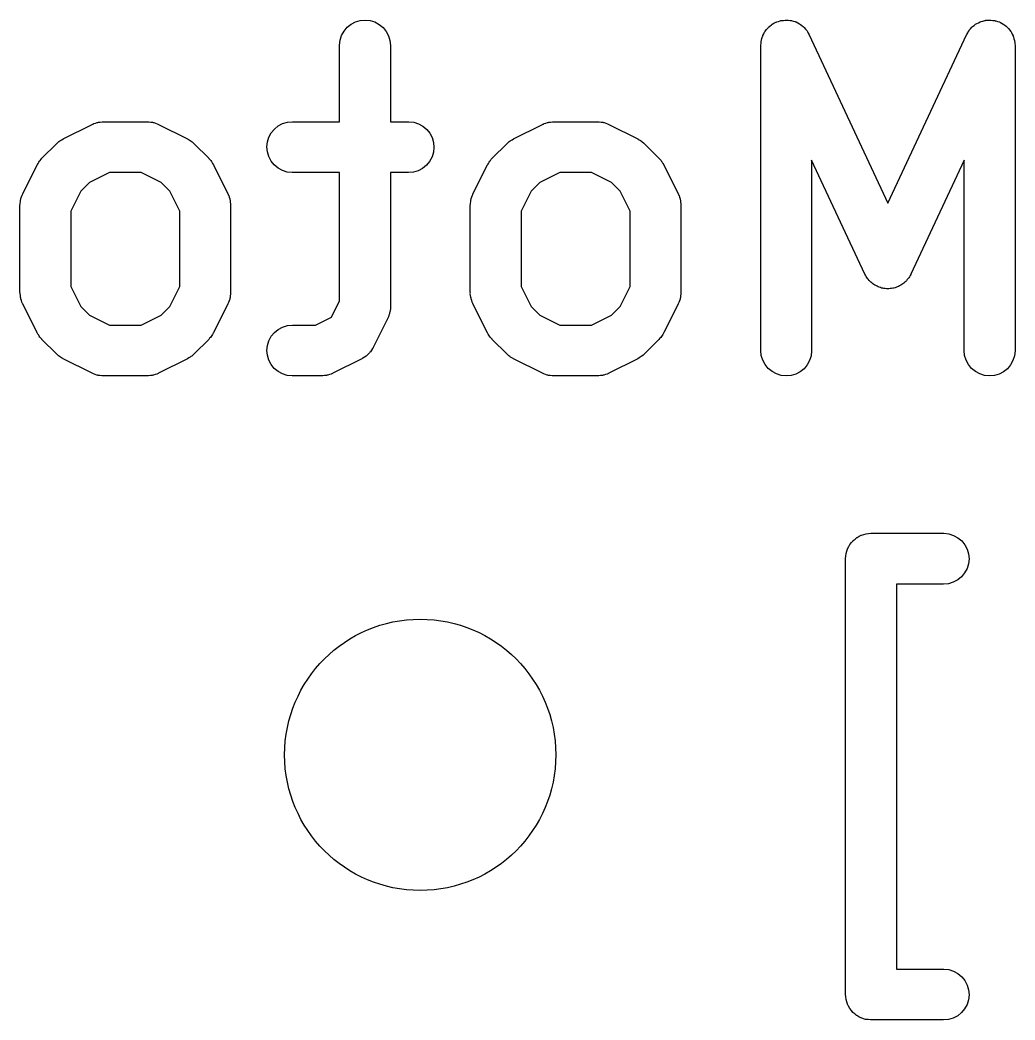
# Model space of a CAD drawing. Extents: x 4.93 to 6.76, y -5.59 to -2.93.
# Drawn here: x 5.85 to 5.9656, y -3.6332 to -3.517 of the extents above; entities that cross this region are included whole.
import ezdxf

# ---------------------------------------------------------------- set-up
doc = ezdxf.new("R2010")
doc.units = 0
doc.header["$MEASUREMENT"] = 0
doc.layers.add('BLACK', color=7, linetype='CONTINUOUS')

msp = doc.modelspace()

# ---------------------------------------------------------------- linework, layer by layer
at = {"layer": 'BLACK', "linetype": 'CONTINUOUS'}
for p, q in [((5.88949, -3.51707), (5.89007, -3.51701)), ((5.89007, -3.51701), (5.89064, -3.51707)), ((5.93864, -3.51705), (5.93886, -3.51702)), ((5.93886, -3.51702), (5.93893, -3.51702)), ((5.93893, -3.51702), (5.939, -3.51701)), ((5.939, -3.51701), (5.93922, -3.51704)), ((5.9624, -3.51703), (5.96262, -3.51701)), ((5.96262, -3.51701), (5.96269, -3.51702)), ((5.96269, -3.51702), (5.96275, -3.51702)), ((5.96275, -3.51702), (5.96297, -3.51705)), ((5.88761, -3.5183), (5.88798, -3.51786)), ((5.88798, -3.51786), (5.88843, -3.5175)), ((5.88843, -3.5175), (5.88894, -3.51723)), ((5.88894, -3.51723), (5.88949, -3.51707)), ((5.89064, -3.51707), (5.89119, -3.51724)), ((5.89119, -3.51724), (5.8917, -3.51752)), ((5.8917, -3.51752), (5.89214, -3.51789)), ((5.89214, -3.51789), (5.8925, -3.51833)), ((5.93654, -3.5183), (5.93668, -3.51813)), ((5.93668, -3.51813), (5.93682, -3.51795)), ((5.93682, -3.51795), (5.93687, -3.51791)), ((5.93687, -3.51791), (5.93691, -3.51786)), ((5.93691, -3.51786), (5.93708, -3.51772)), ((5.93708, -3.51772), (5.93725, -3.51757)), ((5.93725, -3.51757), (5.93731, -3.51754)), ((5.93731, -3.51754), (5.93736, -3.5175)), ((5.93736, -3.5175), (5.93755, -3.51739)), ((5.93755, -3.51739), (5.93775, -3.51728)), ((5.93775, -3.51728), (5.93781, -3.51726)), ((5.93781, -3.51726), (5.93787, -3.51723)), ((5.93787, -3.51723), (5.93808, -3.51717)), ((5.93808, -3.51717), (5.93829, -3.51709)), ((5.93829, -3.51709), (5.93836, -3.51708)), ((5.93836, -3.51708), (5.93842, -3.51707)), ((5.93842, -3.51707), (5.93864, -3.51705)), ((5.93922, -3.51704), (5.93944, -3.51705)), ((5.93944, -3.51705), (5.9395, -3.51707)), ((5.9395, -3.51707), (5.93957, -3.51707)), ((5.93957, -3.51707), (5.93978, -3.51714)), ((5.93978, -3.51714), (5.94, -3.51719)), ((5.94, -3.51719), (5.94006, -3.51722)), ((5.94006, -3.51722), (5.94012, -3.51724)), ((5.94012, -3.51724), (5.94032, -3.51735)), ((5.94032, -3.51735), (5.94051, -3.51745)), ((5.94051, -3.51745), (5.94057, -3.51749)), ((5.94057, -3.51749), (5.94063, -3.51752)), ((5.94063, -3.51752), (5.9408, -3.51766)), ((5.9408, -3.51766), (5.94097, -3.51779)), ((5.94097, -3.51779), (5.94102, -3.51784)), ((5.94102, -3.51784), (5.94107, -3.51789)), ((5.94107, -3.51789), (5.94121, -3.51806)), ((5.94121, -3.51806), (5.94136, -3.51822)), ((5.96024, -3.51819), (5.96039, -3.51803)), ((5.96039, -3.51803), (5.96053, -3.51786)), ((5.96053, -3.51786), (5.96059, -3.51781)), ((5.96059, -3.51781), (5.96063, -3.51776)), ((5.96063, -3.51776), (5.96081, -3.51763)), ((5.96081, -3.51763), (5.96098, -3.5175)), ((5.96098, -3.5175), (5.96104, -3.51746)), ((5.96104, -3.51746), (5.9611, -3.51742)), ((5.9611, -3.51742), (5.9613, -3.51733)), ((5.9613, -3.51733), (5.96149, -3.51723)), ((5.96149, -3.51723), (5.96156, -3.51721)), ((5.96156, -3.51721), (5.96162, -3.51718)), ((5.96162, -3.51718), (5.96183, -3.51713)), ((5.96183, -3.51713), (5.96205, -3.51707)), ((5.96205, -3.51707), (5.96211, -3.51706)), ((5.96211, -3.51706), (5.96218, -3.51704)), ((5.96218, -3.51704), (5.9624, -3.51703)), ((5.96297, -3.51705), (5.96319, -3.51707)), ((5.96319, -3.51707), (5.96326, -3.51709)), ((5.96326, -3.51709), (5.96332, -3.5171)), ((5.96332, -3.5171), (5.96353, -3.51718)), ((5.96353, -3.51718), (5.96374, -3.51724)), ((5.96374, -3.51724), (5.9638, -3.51728)), ((5.9638, -3.51728), (5.96387, -3.5173)), ((5.96387, -3.5173), (5.96406, -3.51741)), ((5.96406, -3.51741), (5.96425, -3.51752)), ((5.96425, -3.51752), (5.9643, -3.51756)), ((5.9643, -3.51756), (5.96436, -3.5176)), ((5.96436, -3.5176), (5.96452, -3.51774)), ((5.96452, -3.51774), (5.96469, -3.51789)), ((5.96469, -3.51789), (5.96474, -3.51794)), ((5.96474, -3.51794), (5.96479, -3.51798)), ((5.96479, -3.51798), (5.96492, -3.51816)), ((5.96492, -3.51816), (5.96506, -3.51833)), ((5.88716, -3.51935), (5.88733, -3.5188)), ((5.88733, -3.5188), (5.88761, -3.5183)), ((5.8925, -3.51833), (5.89277, -3.51884)), ((5.89277, -3.51884), (5.89294, -3.51939)), ((5.93609, -3.51935), (5.93615, -3.51914)), ((5.93615, -3.51914), (5.93621, -3.51893)), ((5.93621, -3.51893), (5.93624, -3.51887)), ((5.93624, -3.51887), (5.93626, -3.5188)), ((5.93626, -3.5188), (5.93637, -3.51861)), ((5.93637, -3.51861), (5.93647, -3.51841)), ((5.93647, -3.51841), (5.93651, -3.51836)), ((5.93651, -3.51836), (5.93654, -3.5183)), ((5.94136, -3.51822), (5.94139, -3.51828)), ((5.94139, -3.51828), (5.94144, -3.51833)), ((5.94144, -3.51833), (5.94154, -3.51853)), ((5.94154, -3.51853), (5.94165, -3.51872)), ((5.94165, -3.51872), (5.95079, -3.53829)), ((5.95079, -3.53829), (5.95992, -3.51872)), ((5.95992, -3.51872), (5.95994, -3.51868)), ((5.95994, -3.51868), (5.96006, -3.51849)), ((5.96006, -3.51849), (5.96016, -3.5183)), ((5.96016, -3.5183), (5.96021, -3.51825)), ((5.96021, -3.51825), (5.96024, -3.51819)), ((5.96506, -3.51833), (5.96509, -3.51839)), ((5.96509, -3.51839), (5.96513, -3.51845)), ((5.96513, -3.51845), (5.96522, -3.51865)), ((5.96522, -3.51865), (5.96533, -3.51884)), ((5.96533, -3.51884), (5.96535, -3.51891)), ((5.96535, -3.51891), (5.96538, -3.51897)), ((5.96538, -3.51897), (5.96543, -3.51918)), ((5.96543, -3.51918), (5.96549, -3.51939)), ((5.88709, -3.51992), (5.88716, -3.51935)), ((5.88709, -3.51997), (5.88709, -3.51992)), ((5.88709, -3.52882), (5.88709, -3.51997)), ((5.89294, -3.51939), (5.893, -3.51997)), ((5.893, -3.51997), (5.893, -3.52882)), ((5.93602, -3.51992), (5.93605, -3.51971)), ((5.93602, -3.51997), (5.93602, -3.51992)), ((5.93602, -3.5554), (5.93602, -3.51997)), ((5.93605, -3.51971), (5.93606, -3.51948)), ((5.93606, -3.51948), (5.93608, -3.51942)), ((5.93608, -3.51942), (5.93609, -3.51935)), ((5.96549, -3.51939), (5.9655, -3.51946)), ((5.9655, -3.51946), (5.96552, -3.51953)), ((5.96552, -3.51953), (5.96553, -3.51975)), ((5.96553, -3.51975), (5.96555, -3.51997)), ((5.96555, -3.51997), (5.96555, -3.5554)), ((5.85498, -3.53082), (5.85835, -3.52914)), ((5.85835, -3.52914), (5.85839, -3.52912)), ((5.85839, -3.52912), (5.85847, -3.52909)), ((5.85847, -3.52909), (5.85855, -3.52905)), ((5.85855, -3.52905), (5.85874, -3.52899)), ((5.85874, -3.52899), (5.85893, -3.52892)), ((5.85893, -3.52892), (5.85902, -3.52891)), ((5.85902, -3.52891), (5.8591, -3.52888)), ((5.8591, -3.52888), (5.8593, -3.52886)), ((5.8593, -3.52886), (5.8595, -3.52883)), ((5.8595, -3.52883), (5.85959, -3.52883)), ((5.85959, -3.52883), (5.85967, -3.52882)), ((5.85967, -3.52882), (5.86474, -3.52882)), ((5.86474, -3.52882), (5.86478, -3.52882)), ((5.86478, -3.52882), (5.86486, -3.52883)), ((5.86486, -3.52883), (5.86495, -3.52883)), ((5.86495, -3.52883), (5.86515, -3.52887)), ((5.86515, -3.52887), (5.86535, -3.52889)), ((5.86535, -3.52889), (5.86543, -3.52892)), ((5.86543, -3.52892), (5.86552, -3.52893)), ((5.86552, -3.52893), (5.86571, -3.529)), ((5.86571, -3.529), (5.8659, -3.52906)), ((5.8659, -3.52906), (5.86597, -3.52911)), ((5.86597, -3.52911), (5.86606, -3.52914)), ((5.86606, -3.52914), (5.86943, -3.53082)), ((5.87916, -3.53013), (5.87953, -3.52968)), ((5.87953, -3.52968), (5.87997, -3.52932)), ((5.87997, -3.52932), (5.88048, -3.52905)), ((5.88048, -3.52905), (5.88103, -3.52888)), ((5.88103, -3.52888), (5.88161, -3.52882)), ((5.88161, -3.52882), (5.88709, -3.52882)), ((5.893, -3.52882), (5.89511, -3.52882)), ((5.89511, -3.52882), (5.89515, -3.52882)), ((5.89515, -3.52882), (5.89572, -3.52889)), ((5.89572, -3.52889), (5.89627, -3.52906)), ((5.89627, -3.52906), (5.89678, -3.52934)), ((5.89678, -3.52934), (5.89722, -3.52971)), ((5.89722, -3.52971), (5.89758, -3.53016)), ((5.90728, -3.53082), (5.91066, -3.52914)), ((5.91066, -3.52914), (5.9107, -3.52912)), ((5.9107, -3.52912), (5.91078, -3.52909)), ((5.91078, -3.52909), (5.91085, -3.52905)), ((5.91085, -3.52905), (5.91105, -3.52899)), ((5.91105, -3.52899), (5.91124, -3.52892)), ((5.91124, -3.52892), (5.91132, -3.52891)), ((5.91132, -3.52891), (5.91141, -3.52888)), ((5.91141, -3.52888), (5.91161, -3.52886)), ((5.91161, -3.52886), (5.91181, -3.52883)), ((5.91181, -3.52883), (5.91189, -3.52883)), ((5.91189, -3.52883), (5.91198, -3.52882)), ((5.91198, -3.52882), (5.91704, -3.52882)), ((5.91704, -3.52882), (5.91708, -3.52882)), ((5.91708, -3.52882), (5.91717, -3.52883)), ((5.91717, -3.52883), (5.91726, -3.52883)), ((5.91726, -3.52883), (5.91746, -3.52887)), ((5.91746, -3.52887), (5.91766, -3.52889)), ((5.91766, -3.52889), (5.91774, -3.52892)), ((5.91774, -3.52892), (5.91782, -3.52893)), ((5.91782, -3.52893), (5.91801, -3.529)), ((5.91801, -3.529), (5.9182, -3.52906)), ((5.9182, -3.52906), (5.91828, -3.52911)), ((5.91828, -3.52911), (5.91836, -3.52914)), ((5.91836, -3.52914), (5.92174, -3.53082)), ((5.85469, -3.53099), (5.85484, -3.53091)), ((5.85484, -3.53091), (5.85498, -3.53082)), ((5.86943, -3.53082), (5.86947, -3.53084)), ((5.86947, -3.53084), (5.86961, -3.53093)), ((5.86961, -3.53093), (5.86975, -3.53101)), ((5.87872, -3.53118), (5.87889, -3.53063)), ((5.87889, -3.53063), (5.87916, -3.53013)), ((5.89758, -3.53016), (5.89784, -3.53067)), ((5.89784, -3.53067), (5.89801, -3.53122)), ((5.907, -3.53099), (5.90714, -3.53091)), ((5.90714, -3.53091), (5.90728, -3.53082)), ((5.92174, -3.53082), (5.92177, -3.53084)), ((5.92177, -3.53084), (5.92191, -3.53093)), ((5.92191, -3.53093), (5.92206, -3.53101)), ((5.85252, -3.53306), (5.85421, -3.53138)), ((5.85421, -3.53138), (5.85424, -3.53135)), ((5.85424, -3.53135), (5.85437, -3.53124)), ((5.85437, -3.53124), (5.85449, -3.53113)), ((5.85449, -3.53113), (5.85459, -3.53106)), ((5.85459, -3.53106), (5.85469, -3.53099)), ((5.86975, -3.53101), (5.86985, -3.53109)), ((5.86985, -3.53109), (5.86995, -3.53116)), ((5.86995, -3.53116), (5.87007, -3.53127)), ((5.87007, -3.53127), (5.8702, -3.53138)), ((5.8702, -3.53138), (5.87189, -3.53306)), ((5.87866, -3.53176), (5.87872, -3.53118)), ((5.87871, -3.53233), (5.87866, -3.53176)), ((5.89806, -3.5318), (5.898, -3.53237)), ((5.89801, -3.53122), (5.89806, -3.5318)), ((5.90483, -3.53306), (5.90652, -3.53138)), ((5.90652, -3.53138), (5.90655, -3.53135)), ((5.90655, -3.53135), (5.90668, -3.53124)), ((5.90668, -3.53124), (5.9068, -3.53113)), ((5.9068, -3.53113), (5.9069, -3.53106)), ((5.9069, -3.53106), (5.907, -3.53099)), ((5.92206, -3.53101), (5.92215, -3.53109)), ((5.92215, -3.53109), (5.92226, -3.53116)), ((5.92226, -3.53116), (5.92238, -3.53127)), ((5.92238, -3.53127), (5.9225, -3.53138)), ((5.9225, -3.53138), (5.92419, -3.53306)), ((5.8523, -3.53331), (5.85242, -3.53319)), ((5.85242, -3.53319), (5.85252, -3.53306)), ((5.87189, -3.53306), (5.87191, -3.53309)), ((5.87191, -3.53309), (5.87202, -3.53322)), ((5.87202, -3.53322), (5.87213, -3.53334)), ((5.87887, -3.53288), (5.87871, -3.53233)), ((5.87914, -3.53339), (5.87887, -3.53288)), ((5.89783, -3.53292), (5.89755, -3.53343)), ((5.898, -3.53237), (5.89783, -3.53292)), ((5.90461, -3.53331), (5.90472, -3.53319)), ((5.90472, -3.53319), (5.90483, -3.53306)), ((5.92419, -3.53306), (5.92422, -3.53309)), ((5.92422, -3.53309), (5.92432, -3.53322)), ((5.92432, -3.53322), (5.92444, -3.53334)), ((5.94811, -3.54652), (5.94193, -3.53328)), ((5.94193, -3.53328), (5.94193, -3.5554)), ((5.95965, -3.53328), (5.95346, -3.54652)), ((5.95965, -3.5554), (5.95965, -3.53328)), ((5.85028, -3.53721), (5.85197, -3.53383)), ((5.85197, -3.53383), (5.85199, -3.53379)), ((5.85199, -3.53379), (5.85208, -3.53366)), ((5.85208, -3.53366), (5.85216, -3.53351)), ((5.85216, -3.53351), (5.85224, -3.53341)), ((5.85224, -3.53341), (5.8523, -3.53331)), ((5.87213, -3.53334), (5.8722, -3.53345)), ((5.8722, -3.53345), (5.87227, -3.53354)), ((5.87227, -3.53354), (5.87235, -3.53369)), ((5.87235, -3.53369), (5.87244, -3.53383)), ((5.87244, -3.53383), (5.87413, -3.53721)), ((5.8795, -3.53384), (5.87914, -3.53339)), ((5.87994, -3.53421), (5.8795, -3.53384)), ((5.88045, -3.53449), (5.87994, -3.53421)), ((5.89674, -3.53424), (5.89623, -3.53451)), ((5.89719, -3.53387), (5.89674, -3.53424)), ((5.89755, -3.53343), (5.89719, -3.53387)), ((5.90259, -3.53721), (5.90428, -3.53383)), ((5.90428, -3.53383), (5.9043, -3.53379)), ((5.9043, -3.53379), (5.90439, -3.53366)), ((5.90439, -3.53366), (5.90446, -3.53351)), ((5.90446, -3.53351), (5.90454, -3.53341)), ((5.90454, -3.53341), (5.90461, -3.53331)), ((5.92444, -3.53334), (5.9245, -3.53345)), ((5.9245, -3.53345), (5.92458, -3.53354)), ((5.92458, -3.53354), (5.92466, -3.53369)), ((5.92466, -3.53369), (5.92474, -3.53383)), ((5.92474, -3.53383), (5.92643, -3.53721)), ((5.86037, -3.53473), (5.85805, -3.53589)), ((5.86404, -3.53473), (5.86037, -3.53473)), ((5.86636, -3.53589), (5.86404, -3.53473)), ((5.88099, -3.53467), (5.88045, -3.53449)), ((5.88157, -3.53473), (5.88099, -3.53467)), ((5.88161, -3.53473), (5.88157, -3.53473)), ((5.88709, -3.53473), (5.88161, -3.53473)), ((5.88709, -3.54964), (5.88709, -3.53473)), ((5.89511, -3.53473), (5.893, -3.53473)), ((5.893, -3.53473), (5.893, -3.55034)), ((5.89568, -3.53467), (5.89511, -3.53473)), ((5.89623, -3.53451), (5.89568, -3.53467)), ((5.91268, -3.53473), (5.91035, -3.53589)), ((5.91634, -3.53473), (5.91268, -3.53473)), ((5.91867, -3.53589), (5.91634, -3.53473)), ((5.85805, -3.53589), (5.85704, -3.5369)), ((5.86737, -3.5369), (5.86636, -3.53589)), ((5.91035, -3.53589), (5.90934, -3.5369)), ((5.91968, -3.5369), (5.91867, -3.53589)), ((5.85001, -3.53811), (5.85004, -3.53791)), ((5.85004, -3.53791), (5.85006, -3.53783)), ((5.85006, -3.53783), (5.85008, -3.53774)), ((5.85008, -3.53774), (5.85015, -3.53756)), ((5.85015, -3.53756), (5.85021, -3.53736)), ((5.85021, -3.53736), (5.85025, -3.53729)), ((5.85025, -3.53729), (5.85028, -3.53721)), ((5.85704, -3.5369), (5.85588, -3.53922)), ((5.86853, -3.53922), (5.86737, -3.5369)), ((5.87413, -3.53721), (5.87414, -3.53724)), ((5.87414, -3.53724), (5.87417, -3.53732)), ((5.87417, -3.53732), (5.87421, -3.5374)), ((5.87421, -3.5374), (5.87427, -3.53759)), ((5.87427, -3.53759), (5.87434, -3.53778)), ((5.87434, -3.53778), (5.87436, -3.53787)), ((5.87436, -3.53787), (5.87438, -3.53795)), ((5.90232, -3.53811), (5.90234, -3.53791)), ((5.90234, -3.53791), (5.90237, -3.53783)), ((5.90237, -3.53783), (5.90238, -3.53774)), ((5.90238, -3.53774), (5.90246, -3.53756)), ((5.90246, -3.53756), (5.90252, -3.53736)), ((5.90252, -3.53736), (5.90256, -3.53729)), ((5.90256, -3.53729), (5.90259, -3.53721)), ((5.90934, -3.5369), (5.90818, -3.53922)), ((5.92084, -3.53922), (5.91968, -3.5369)), ((5.92643, -3.53721), (5.92645, -3.53724)), ((5.92645, -3.53724), (5.92648, -3.53732)), ((5.92648, -3.53732), (5.92652, -3.5374)), ((5.92652, -3.5374), (5.92658, -3.53759)), ((5.92658, -3.53759), (5.92665, -3.53778)), ((5.92665, -3.53778), (5.92666, -3.53787)), ((5.92666, -3.53787), (5.92669, -3.53795)), ((5.84997, -3.53849), (5.84998, -3.5384)), ((5.84997, -3.53853), (5.84997, -3.53849)), ((5.84997, -3.54865), (5.84997, -3.53853)), ((5.84998, -3.53831), (5.85001, -3.53811)), ((5.84998, -3.5384), (5.84998, -3.53831)), ((5.87438, -3.53795), (5.8744, -3.53815)), ((5.8744, -3.53815), (5.87443, -3.53835)), ((5.87443, -3.53835), (5.87443, -3.53844)), ((5.87443, -3.53844), (5.87444, -3.53853)), ((5.87444, -3.53853), (5.87444, -3.54865)), ((5.90228, -3.53849), (5.90229, -3.5384)), ((5.90228, -3.53853), (5.90228, -3.53849)), ((5.90228, -3.54865), (5.90228, -3.53853)), ((5.90229, -3.53831), (5.90232, -3.53811)), ((5.90229, -3.5384), (5.90229, -3.53831)), ((5.92669, -3.53795), (5.92671, -3.53815)), ((5.92671, -3.53815), (5.92674, -3.53835)), ((5.92674, -3.53835), (5.92674, -3.53844)), ((5.92674, -3.53844), (5.92674, -3.53853)), ((5.92674, -3.53853), (5.92674, -3.54865)), ((5.85588, -3.53922), (5.85588, -3.54795)), ((5.86853, -3.54795), (5.86853, -3.53922)), ((5.90818, -3.53922), (5.90818, -3.54795)), ((5.92084, -3.54795), (5.92084, -3.53922)), ((5.94819, -3.54666), (5.94811, -3.54652)), ((5.94826, -3.5468), (5.94819, -3.54666)), ((5.94834, -3.5469), (5.94826, -3.5468)), ((5.94841, -3.54702), (5.94834, -3.5469)), ((5.94851, -3.54713), (5.94841, -3.54702)), ((5.9486, -3.54726), (5.94851, -3.54713)), ((5.95304, -3.54717), (5.95295, -3.54729)), ((5.95315, -3.54705), (5.95304, -3.54717)), ((5.95322, -3.54694), (5.95315, -3.54705)), ((5.9533, -3.54683), (5.95322, -3.54694)), ((5.95337, -3.54669), (5.9533, -3.54683)), ((5.95345, -3.54656), (5.95337, -3.54669)), ((5.95346, -3.54652), (5.95345, -3.54656)), ((5.85588, -3.54795), (5.85704, -3.55028)), ((5.86737, -3.55028), (5.86853, -3.54795)), ((5.90818, -3.54795), (5.90934, -3.55028)), ((5.91968, -3.55028), (5.92084, -3.54795)), ((5.9487, -3.54735), (5.9486, -3.54726)), ((5.94879, -3.54745), (5.9487, -3.54735)), ((5.94891, -3.54754), (5.94879, -3.54745)), ((5.94903, -3.54765), (5.94891, -3.54754)), ((5.94914, -3.54772), (5.94903, -3.54765)), ((5.94925, -3.5478), (5.94914, -3.54772)), ((5.94939, -3.54786), (5.94925, -3.5478)), ((5.94952, -3.54794), (5.94939, -3.54786)), ((5.94965, -3.54799), (5.94952, -3.54794)), ((5.94977, -3.54805), (5.94965, -3.54799)), ((5.94992, -3.54809), (5.94977, -3.54805)), ((5.95006, -3.54814), (5.94992, -3.54809)), ((5.9502, -3.54816), (5.95006, -3.54814)), ((5.95033, -3.54819), (5.9502, -3.54816)), ((5.95048, -3.5482), (5.95033, -3.54819)), ((5.95063, -3.54822), (5.95048, -3.5482)), ((5.95077, -3.54822), (5.95063, -3.54822)), ((5.9509, -3.54823), (5.95077, -3.54822)), ((5.95105, -3.54821), (5.9509, -3.54823)), ((5.95121, -3.5482), (5.95105, -3.54821)), ((5.95134, -3.54817), (5.95121, -3.5482)), ((5.95147, -3.54815), (5.95134, -3.54817)), ((5.95162, -3.5481), (5.95147, -3.54815)), ((5.95177, -3.54806), (5.95162, -3.5481)), ((5.95189, -3.548), (5.95177, -3.54806)), ((5.95202, -3.54796), (5.95189, -3.548)), ((5.95215, -3.54788), (5.95202, -3.54796)), ((5.95229, -3.54782), (5.95215, -3.54788)), ((5.9524, -3.54774), (5.95229, -3.54782)), ((5.95252, -3.54767), (5.9524, -3.54774)), ((5.95263, -3.54757), (5.95252, -3.54767)), ((5.95275, -3.54748), (5.95263, -3.54757)), ((5.95285, -3.54738), (5.95275, -3.54748)), ((5.95295, -3.54729), (5.95285, -3.54738)), ((5.84998, -3.54874), (5.84997, -3.54865)), ((5.84998, -3.54882), (5.84998, -3.54874)), ((5.85001, -3.54902), (5.84998, -3.54882)), ((5.85003, -3.54922), (5.85001, -3.54902)), ((5.85005, -3.54931), (5.85003, -3.54922)), ((5.85007, -3.54939), (5.85005, -3.54931)), ((5.85014, -3.54958), (5.85007, -3.54939)), ((5.87433, -3.54943), (5.87426, -3.54962)), ((5.87435, -3.54935), (5.87433, -3.54943)), ((5.87437, -3.54926), (5.87435, -3.54935)), ((5.8744, -3.54906), (5.87437, -3.54926)), ((5.87443, -3.54886), (5.8744, -3.54906)), ((5.87444, -3.54869), (5.87443, -3.54878)), ((5.87443, -3.54878), (5.87443, -3.54886)), ((5.87444, -3.54865), (5.87444, -3.54869)), ((5.90229, -3.54874), (5.90228, -3.54865)), ((5.90228, -3.54882), (5.90229, -3.54874)), ((5.90231, -3.54902), (5.90228, -3.54882)), ((5.90233, -3.54922), (5.90231, -3.54902)), ((5.90236, -3.54931), (5.90233, -3.54922)), ((5.90237, -3.54939), (5.90236, -3.54931)), ((5.90244, -3.54958), (5.90237, -3.54939)), ((5.92664, -3.54943), (5.92657, -3.54962)), ((5.92665, -3.54935), (5.92664, -3.54943)), ((5.92668, -3.54926), (5.92665, -3.54935)), ((5.9267, -3.54906), (5.92668, -3.54926)), ((5.92674, -3.54886), (5.9267, -3.54906)), ((5.92674, -3.54869), (5.92673, -3.54878)), ((5.92673, -3.54878), (5.92674, -3.54886)), ((5.92674, -3.54865), (5.92674, -3.54869)), ((5.85019, -3.54978), (5.85014, -3.54958)), ((5.85024, -3.54985), (5.85019, -3.54978)), ((5.85027, -3.54993), (5.85024, -3.54985)), ((5.85028, -3.54997), (5.85027, -3.54993)), ((5.85197, -3.55335), (5.85028, -3.54997)), ((5.85704, -3.55028), (5.85805, -3.55129)), ((5.86636, -3.55129), (5.86737, -3.55028)), ((5.87413, -3.54997), (5.87244, -3.55335)), ((5.87416, -3.54989), (5.87413, -3.54997)), ((5.8742, -3.54981), (5.87416, -3.54989)), ((5.87426, -3.54962), (5.8742, -3.54981)), ((5.88616, -3.55151), (5.88709, -3.54964)), ((5.89299, -3.55055), (5.89296, -3.55075)), ((5.893, -3.55038), (5.89299, -3.55047)), ((5.89299, -3.55047), (5.89299, -3.55055)), ((5.893, -3.55034), (5.893, -3.55038)), ((5.9025, -3.54978), (5.90244, -3.54958)), ((5.90254, -3.54985), (5.9025, -3.54978)), ((5.90257, -3.54993), (5.90254, -3.54985)), ((5.90259, -3.54997), (5.90257, -3.54993)), ((5.90428, -3.55335), (5.90259, -3.54997)), ((5.90934, -3.55028), (5.91035, -3.55129)), ((5.91867, -3.55129), (5.91968, -3.55028)), ((5.92643, -3.54997), (5.92474, -3.55335)), ((5.92646, -3.54989), (5.92643, -3.54997)), ((5.9265, -3.54981), (5.92646, -3.54989)), ((5.92657, -3.54962), (5.9265, -3.54981)), ((5.85805, -3.55129), (5.86037, -3.55245)), ((5.86404, -3.55245), (5.86636, -3.55129)), ((5.88429, -3.55245), (5.88616, -3.55151)), ((5.89269, -3.55166), (5.891, -3.55503)), ((5.89272, -3.55158), (5.89269, -3.55166)), ((5.89276, -3.5515), (5.89272, -3.55158)), ((5.89282, -3.55131), (5.89276, -3.5515)), ((5.89289, -3.55112), (5.89282, -3.55131)), ((5.89291, -3.55103), (5.89289, -3.55112)), ((5.89293, -3.55095), (5.89291, -3.55103)), ((5.89296, -3.55075), (5.89293, -3.55095)), ((5.91035, -3.55129), (5.91268, -3.55245)), ((5.91634, -3.55245), (5.91867, -3.55129)), ((5.86037, -3.55245), (5.86404, -3.55245)), ((5.87953, -3.5533), (5.87997, -3.55294)), ((5.87997, -3.55294), (5.88048, -3.55267)), ((5.88048, -3.55267), (5.88103, -3.5525)), ((5.88103, -3.5525), (5.88161, -3.55245)), ((5.88161, -3.55245), (5.88429, -3.55245)), ((5.91268, -3.55245), (5.91634, -3.55245)), ((5.85206, -3.55349), (5.85197, -3.55335)), ((5.85214, -3.55363), (5.85206, -3.55349)), ((5.85221, -3.55373), (5.85214, -3.55363)), ((5.85228, -3.55383), (5.85221, -3.55373)), ((5.85239, -3.55395), (5.85228, -3.55383)), ((5.8525, -3.55408), (5.85239, -3.55395)), ((5.85252, -3.55411), (5.8525, -3.55408)), ((5.85421, -3.5558), (5.85252, -3.55411)), ((5.87189, -3.55411), (5.8702, -3.5558)), ((5.87199, -3.55398), (5.87189, -3.55411)), ((5.87211, -3.55387), (5.87199, -3.55398)), ((5.87217, -3.55376), (5.87211, -3.55387)), ((5.87225, -3.55367), (5.87217, -3.55376)), ((5.87233, -3.55352), (5.87225, -3.55367)), ((5.87242, -3.55338), (5.87233, -3.55352)), ((5.87244, -3.55335), (5.87242, -3.55338)), ((5.87889, -3.55426), (5.87916, -3.55375)), ((5.87916, -3.55375), (5.87953, -3.5533)), ((5.90437, -3.55349), (5.90428, -3.55335)), ((5.90444, -3.55363), (5.90437, -3.55349)), ((5.90452, -3.55373), (5.90444, -3.55363)), ((5.90458, -3.55383), (5.90452, -3.55373)), ((5.9047, -3.55395), (5.90458, -3.55383)), ((5.9048, -3.55408), (5.9047, -3.55395)), ((5.90483, -3.55411), (5.9048, -3.55408)), ((5.90652, -3.5558), (5.90483, -3.55411)), ((5.92419, -3.55411), (5.9225, -3.5558)), ((5.9243, -3.55398), (5.92419, -3.55411)), ((5.92441, -3.55387), (5.9243, -3.55398)), ((5.92448, -3.55376), (5.92441, -3.55387)), ((5.92456, -3.55367), (5.92448, -3.55376)), ((5.92464, -3.55352), (5.92456, -3.55367)), ((5.92473, -3.55338), (5.92464, -3.55352)), ((5.92474, -3.55335), (5.92473, -3.55338)), ((5.87866, -3.55538), (5.87872, -3.55481)), ((5.87872, -3.55481), (5.87889, -3.55426)), ((5.89092, -3.55518), (5.89079, -3.55536)), ((5.89095, -3.55512), (5.89092, -3.55518)), ((5.89098, -3.55507), (5.89095, -3.55512)), ((5.891, -3.55503), (5.89098, -3.55507)), ((5.85434, -3.55591), (5.85421, -3.5558)), ((5.85446, -3.55602), (5.85434, -3.55591)), ((5.85456, -3.55609), (5.85446, -3.55602)), ((5.85466, -3.55617), (5.85456, -3.55609)), ((5.8548, -3.55624), (5.85466, -3.55617)), ((5.85494, -3.55633), (5.8548, -3.55624)), ((5.85498, -3.55635), (5.85494, -3.55633)), ((5.85835, -3.55804), (5.85498, -3.55635)), ((5.86943, -3.55635), (5.86606, -3.55804)), ((5.86957, -3.55626), (5.86943, -3.55635)), ((5.86972, -3.55619), (5.86957, -3.55626)), ((5.86981, -3.55611), (5.86972, -3.55619)), ((5.86992, -3.55605), (5.86981, -3.55611)), ((5.87004, -3.55593), (5.86992, -3.55605)), ((5.87017, -3.55583), (5.87004, -3.55593)), ((5.8702, -3.5558), (5.87017, -3.55583)), ((5.87871, -3.55595), (5.87866, -3.55538)), ((5.87887, -3.55651), (5.87871, -3.55595)), ((5.87914, -3.55702), (5.87887, -3.55651)), ((5.88968, -3.55635), (5.8863, -3.55804)), ((5.88973, -3.55632), (5.88968, -3.55635)), ((5.88979, -3.55629), (5.88973, -3.55632)), ((5.88998, -3.55617), (5.88979, -3.55629)), ((5.89017, -3.55605), (5.88998, -3.55617)), ((5.89021, -3.556), (5.89017, -3.55605)), ((5.89026, -3.55597), (5.89021, -3.556)), ((5.89042, -3.55581), (5.89026, -3.55597)), ((5.89058, -3.55565), (5.89042, -3.55581)), ((5.89062, -3.5556), (5.89058, -3.55565)), ((5.89067, -3.55555), (5.89062, -3.5556)), ((5.89079, -3.55536), (5.89067, -3.55555)), ((5.90665, -3.55591), (5.90652, -3.5558)), ((5.90676, -3.55602), (5.90665, -3.55591)), ((5.90687, -3.55609), (5.90676, -3.55602)), ((5.90696, -3.55617), (5.90687, -3.55609)), ((5.90711, -3.55624), (5.90696, -3.55617)), ((5.90725, -3.55633), (5.90711, -3.55624)), ((5.90728, -3.55635), (5.90725, -3.55633)), ((5.91066, -3.55804), (5.90728, -3.55635)), ((5.92174, -3.55635), (5.91836, -3.55804)), ((5.92188, -3.55626), (5.92174, -3.55635)), ((5.92202, -3.55619), (5.92188, -3.55626)), ((5.92212, -3.55611), (5.92202, -3.55619)), ((5.92222, -3.55605), (5.92212, -3.55611)), ((5.92235, -3.55593), (5.92222, -3.55605)), ((5.92247, -3.55583), (5.92235, -3.55593)), ((5.9225, -3.5558), (5.92247, -3.55583)), ((5.93608, -3.55597), (5.93602, -3.5554)), ((5.93625, -3.55652), (5.93608, -3.55597)), ((5.94186, -3.55601), (5.94169, -3.55656)), ((5.94193, -3.55544), (5.94186, -3.55601)), ((5.94193, -3.5554), (5.94193, -3.55544)), ((5.9597, -3.55597), (5.95965, -3.5554)), ((5.95987, -3.55652), (5.9597, -3.55597)), ((5.96549, -3.55601), (5.96531, -3.55656)), ((5.96555, -3.55544), (5.96549, -3.55601)), ((5.96555, -3.5554), (5.96555, -3.55544)), ((5.8795, -3.55747), (5.87914, -3.55702)), ((5.87994, -3.55784), (5.8795, -3.55747)), ((5.93652, -3.55703), (5.93625, -3.55652)), ((5.93688, -3.55748), (5.93652, -3.55703)), ((5.93733, -3.55785), (5.93688, -3.55748)), ((5.94104, -3.55751), (5.94059, -3.55787)), ((5.94141, -3.55707), (5.94104, -3.55751)), ((5.94169, -3.55656), (5.94141, -3.55707)), ((5.96014, -3.55703), (5.95987, -3.55652)), ((5.9605, -3.55748), (5.96014, -3.55703)), ((5.96095, -3.55785), (5.9605, -3.55748)), ((5.96466, -3.55751), (5.96422, -3.55787)), ((5.96503, -3.55707), (5.96466, -3.55751)), ((5.96531, -3.55656), (5.96503, -3.55707)), ((5.85843, -3.55807), (5.85835, -3.55804)), ((5.85851, -3.55811), (5.85843, -3.55807)), ((5.8587, -3.55817), (5.85851, -3.55811)), ((5.85889, -3.55825), (5.8587, -3.55817)), ((5.85898, -3.55826), (5.85889, -3.55825)), ((5.85906, -3.55829), (5.85898, -3.55826)), ((5.85926, -3.55831), (5.85906, -3.55829)), ((5.85946, -3.55834), (5.85926, -3.55831)), ((5.85955, -3.55834), (5.85946, -3.55834)), ((5.85963, -3.55835), (5.85955, -3.55834)), ((5.85967, -3.55835), (5.85963, -3.55835)), ((5.86474, -3.55835), (5.85967, -3.55835)), ((5.86482, -3.55834), (5.86474, -3.55835)), ((5.86491, -3.55835), (5.86482, -3.55834)), ((5.86511, -3.55832), (5.86491, -3.55835)), ((5.86531, -3.5583), (5.86511, -3.55832)), ((5.86539, -3.55827), (5.86531, -3.5583)), ((5.86548, -3.55826), (5.86539, -3.55827)), ((5.86567, -3.55819), (5.86548, -3.55826)), ((5.86586, -3.55813), (5.86567, -3.55819)), ((5.86594, -3.55809), (5.86586, -3.55813)), ((5.86602, -3.55806), (5.86594, -3.55809)), ((5.86606, -3.55804), (5.86602, -3.55806)), ((5.88045, -3.55811), (5.87994, -3.55784)), ((5.88099, -3.55829), (5.88045, -3.55811)), ((5.88157, -3.55835), (5.88099, -3.55829)), ((5.88161, -3.55835), (5.88157, -3.55835)), ((5.88498, -3.55835), (5.88161, -3.55835)), ((5.88507, -3.55834), (5.88498, -3.55835)), ((5.88516, -3.55835), (5.88507, -3.55834)), ((5.88536, -3.55832), (5.88516, -3.55835)), ((5.88556, -3.5583), (5.88536, -3.55832)), ((5.88564, -3.55827), (5.88556, -3.5583)), ((5.88573, -3.55826), (5.88564, -3.55827)), ((5.88591, -3.55819), (5.88573, -3.55826)), ((5.88611, -3.55813), (5.88591, -3.55819)), ((5.88619, -3.55809), (5.88611, -3.55813)), ((5.88627, -3.55806), (5.88619, -3.55809)), ((5.8863, -3.55804), (5.88627, -3.55806)), ((5.91074, -3.55807), (5.91066, -3.55804)), ((5.91082, -3.55811), (5.91074, -3.55807)), ((5.91101, -3.55817), (5.91082, -3.55811)), ((5.9112, -3.55825), (5.91101, -3.55817)), ((5.91128, -3.55826), (5.9112, -3.55825)), ((5.91137, -3.55829), (5.91128, -3.55826)), ((5.91157, -3.55831), (5.91137, -3.55829)), ((5.91177, -3.55834), (5.91157, -3.55831)), ((5.91185, -3.55834), (5.91177, -3.55834)), ((5.91194, -3.55835), (5.91185, -3.55834)), ((5.91198, -3.55835), (5.91194, -3.55835)), ((5.91704, -3.55835), (5.91198, -3.55835)), ((5.91713, -3.55834), (5.91704, -3.55835)), ((5.91721, -3.55835), (5.91713, -3.55834)), ((5.91741, -3.55832), (5.91721, -3.55835)), ((5.91762, -3.5583), (5.91741, -3.55832)), ((5.9177, -3.55827), (5.91762, -3.5583)), ((5.91778, -3.55826), (5.9177, -3.55827)), ((5.91797, -3.55819), (5.91778, -3.55826)), ((5.91817, -3.55813), (5.91797, -3.55819)), ((5.91824, -3.55809), (5.91817, -3.55813)), ((5.91833, -3.55806), (5.91824, -3.55809)), ((5.91836, -3.55804), (5.91833, -3.55806)), ((5.93783, -3.55812), (5.93733, -3.55785)), ((5.93838, -3.55829), (5.93783, -3.55812)), ((5.93896, -3.55835), (5.93838, -3.55829)), ((5.93953, -3.5583), (5.93896, -3.55835)), ((5.94008, -3.55814), (5.93953, -3.5583)), ((5.94059, -3.55787), (5.94008, -3.55814)), ((5.96145, -3.55812), (5.96095, -3.55785)), ((5.962, -3.55829), (5.96145, -3.55812)), ((5.96258, -3.55835), (5.962, -3.55829)), ((5.96315, -3.5583), (5.96258, -3.55835)), ((5.9637, -3.55814), (5.96315, -3.5583)), ((5.96422, -3.55787), (5.9637, -3.55814)), ((5.94675, -3.57747), (5.94697, -3.5773)), ((5.94697, -3.5773), (5.94718, -3.57712)), ((5.94718, -3.57712), (5.94719, -3.57712)), ((5.94719, -3.57712), (5.9472, -3.57711)), ((5.9472, -3.57711), (5.94745, -3.57698)), ((5.94745, -3.57698), (5.94769, -3.57685)), ((5.94769, -3.57685), (5.9477, -3.57685)), ((5.9477, -3.57685), (5.94771, -3.57685)), ((5.94771, -3.57685), (5.94798, -3.57677)), ((5.94798, -3.57677), (5.94825, -3.57669)), ((5.94825, -3.57669), (5.94826, -3.57669)), ((5.94826, -3.57669), (5.94827, -3.57668)), ((5.94827, -3.57668), (5.94854, -3.57666)), ((5.94854, -3.57666), (5.94882, -3.57663)), ((5.94882, -3.57663), (5.95726, -3.57663)), ((5.95726, -3.57663), (5.9573, -3.57663)), ((5.9573, -3.57663), (5.95787, -3.5767)), ((5.95787, -3.5767), (5.95842, -3.57687)), ((5.95842, -3.57687), (5.95892, -3.57715)), ((5.95892, -3.57715), (5.95936, -3.57752)), ((5.94601, -3.57871), (5.9461, -3.57844)), ((5.9461, -3.57842), (5.94624, -3.57818)), ((5.9461, -3.57843), (5.9461, -3.57842)), ((5.9461, -3.57844), (5.9461, -3.57843)), ((5.94624, -3.57818), (5.94637, -3.57793)), ((5.94637, -3.57793), (5.94638, -3.57792)), ((5.94638, -3.57792), (5.94656, -3.5777)), ((5.94638, -3.57792), (5.94638, -3.57792)), ((5.94656, -3.5777), (5.94674, -3.57749)), ((5.94674, -3.57749), (5.94675, -3.57748)), ((5.94675, -3.57748), (5.94675, -3.57747)), ((5.95936, -3.57752), (5.95973, -3.57797)), ((5.95973, -3.57797), (5.95999, -3.57848)), ((5.95999, -3.57848), (5.96016, -3.57903)), ((5.94587, -3.57954), (5.9459, -3.57927)), ((5.94587, -3.57956), (5.94587, -3.57954)), ((5.94587, -3.57958), (5.94587, -3.57956)), ((5.94587, -3.57956), (5.94587, -3.57956)), ((5.94587, -3.57956), (5.94587, -3.57956)), ((5.94587, -3.6302), (5.94587, -3.57958)), ((5.9459, -3.57927), (5.94593, -3.57899)), ((5.94593, -3.57897), (5.94601, -3.57871)), ((5.94593, -3.57898), (5.94593, -3.57897)), ((5.94593, -3.57899), (5.94593, -3.57898)), ((5.96021, -3.5796), (5.96015, -3.58018)), ((5.96016, -3.57903), (5.96021, -3.5796)), ((5.95998, -3.58073), (5.9597, -3.58123)), ((5.96015, -3.58018), (5.95998, -3.58073)), ((5.95889, -3.58204), (5.95838, -3.58231)), ((5.95934, -3.58168), (5.95889, -3.58204)), ((5.9597, -3.58123), (5.95934, -3.58168)), ((5.95726, -3.58254), (5.95177, -3.58254)), ((5.95177, -3.58254), (5.95177, -3.62725)), ((5.95783, -3.58248), (5.95726, -3.58254)), ((5.95838, -3.58231), (5.95783, -3.58248)), ((5.95177, -3.62725), (5.95726, -3.62725)), ((5.95726, -3.62725), (5.9573, -3.62725)), ((5.9573, -3.62725), (5.95787, -3.62731)), ((5.95787, -3.62731), (5.95842, -3.62749)), ((5.95842, -3.62749), (5.95892, -3.62777)), ((5.95892, -3.62777), (5.95936, -3.62814)), ((5.95936, -3.62814), (5.95973, -3.62859)), ((5.95973, -3.62859), (5.95999, -3.6291)), ((5.95999, -3.6291), (5.96016, -3.62965)), ((5.96016, -3.62965), (5.96021, -3.63022)), ((5.94589, -3.63048), (5.94587, -3.6302)), ((5.94592, -3.63076), (5.94589, -3.63048)), ((5.94592, -3.63077), (5.94592, -3.63076)), ((5.94592, -3.63078), (5.94592, -3.63077)), ((5.946, -3.63104), (5.94592, -3.63078)), ((5.96015, -3.6308), (5.95998, -3.63135)), ((5.96021, -3.63022), (5.96015, -3.6308)), ((5.94608, -3.63131), (5.946, -3.63104)), ((5.94609, -3.63132), (5.94608, -3.63131)), ((5.94609, -3.63133), (5.94609, -3.63132)), ((5.94622, -3.63157), (5.94609, -3.63133)), ((5.94635, -3.63182), (5.94622, -3.63157)), ((5.94635, -3.63183), (5.94635, -3.63182)), ((5.94636, -3.63184), (5.94635, -3.63183)), ((5.94654, -3.63205), (5.94636, -3.63184)), ((5.9597, -3.63185), (5.95934, -3.6323)), ((5.95998, -3.63135), (5.9597, -3.63185)), ((5.94671, -3.63227), (5.94654, -3.63205)), ((5.94672, -3.63227), (5.94671, -3.63227)), ((5.94672, -3.63228), (5.94672, -3.63227)), ((5.94694, -3.63246), (5.94672, -3.63228)), ((5.94715, -3.63264), (5.94694, -3.63246)), ((5.94716, -3.63264), (5.94715, -3.63264)), ((5.94717, -3.63265), (5.94716, -3.63264)), ((5.94741, -3.63278), (5.94717, -3.63265)), ((5.94766, -3.63292), (5.94741, -3.63278)), ((5.94767, -3.63292), (5.94766, -3.63292)), ((5.94794, -3.63301), (5.94767, -3.63292)), ((5.94767, -3.63292), (5.94767, -3.63292)), ((5.9482, -3.63309), (5.94794, -3.63301)), ((5.94822, -3.63309), (5.9482, -3.63309)), ((5.94823, -3.63309), (5.94822, -3.63309)), ((5.9485, -3.63312), (5.94823, -3.63309)), ((5.94878, -3.63315), (5.9485, -3.63312)), ((5.9488, -3.63316), (5.94878, -3.63315)), ((5.94882, -3.63316), (5.9488, -3.63316)), ((5.9488, -3.63316), (5.9488, -3.63316)), ((5.9488, -3.63316), (5.9488, -3.63316)), ((5.95726, -3.63316), (5.94882, -3.63316)), ((5.95783, -3.6331), (5.95726, -3.63316)), ((5.95838, -3.63293), (5.95783, -3.6331)), ((5.95889, -3.63266), (5.95838, -3.63293)), ((5.95934, -3.6323), (5.95889, -3.63266))]:
    msp.add_line(p, q, dxfattribs=at)
at = {"layer": 'BLACK'}
msp.add_circle((5.89646, -3.60236), 0.01575, dxfattribs=at)

doc.saveas('drawing.dxf')
